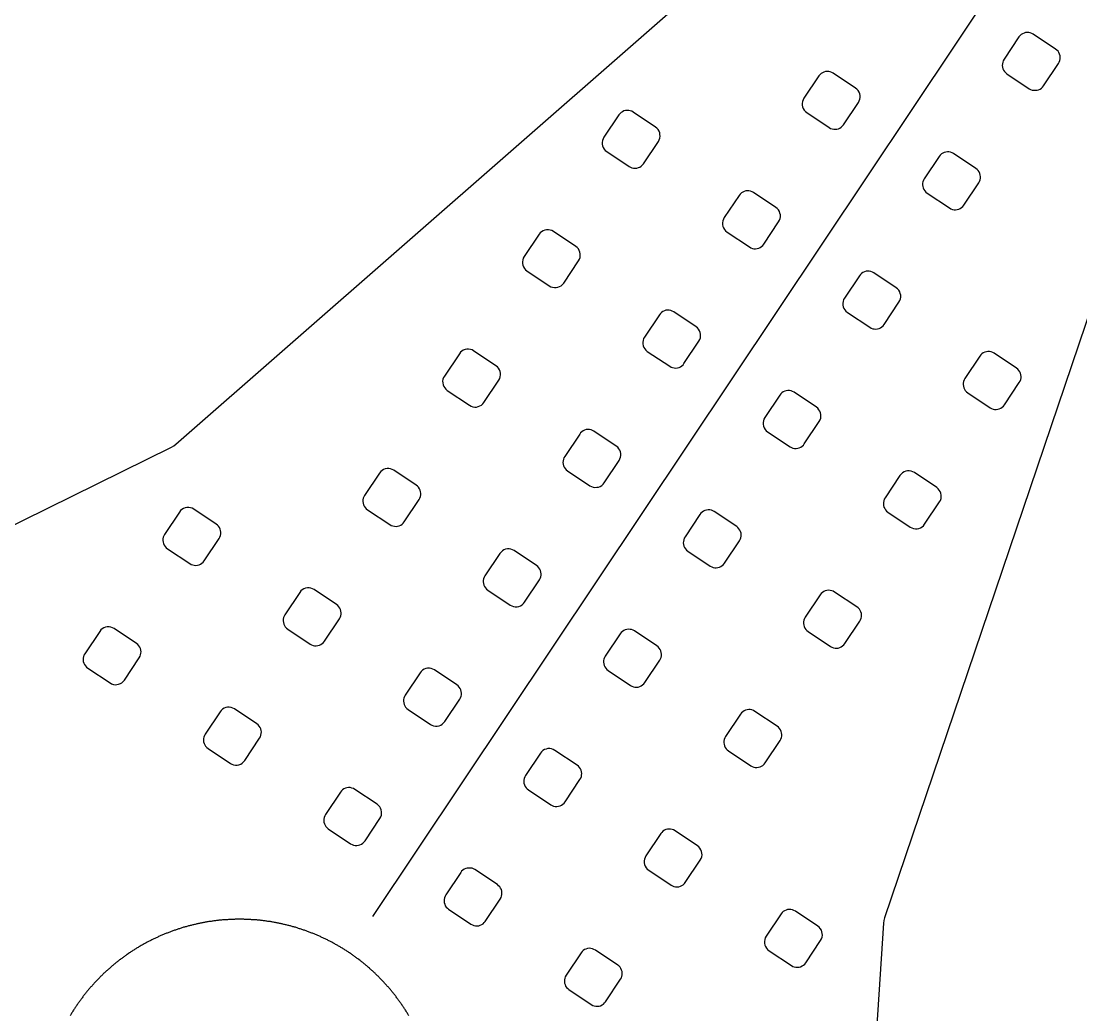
# Model space of a CAD drawing. Header units: millimetres. Extents: x -634 to 510, y -334 to 258.
# Drawn here: x 310.7 to 413.2, y 9.8 to 105.9 of the extents above; entities that cross this region are included whole.
import ezdxf

# ---------------------------------------------------------------- set-up
doc = ezdxf.new("R2010")
doc.units = ezdxf.units.MM
doc.layers.add('LED_STRIP', color=30, linetype='Continuous')
doc.layers.add('OUTLINE', color=7, linetype='Continuous')

msp = doc.modelspace()

# ---------------------------------------------------------------- linework, layer by layer
at = {"layer": 'LED_STRIP'}
msp.add_lwpolyline([(344.75, 19.33), (496.92, 247.07)], dxfattribs=at)
at = {"layer": 'OUTLINE'}
for points in [[(509.77, 241.83), (417.9, 88.88), (417.8, 88.69), (417.72, 88.49), (394.25, 19.19), (394.18, 18.94), (394.15, 18.68), (391.18, -26.66), (391.18, -26.92), (391.21, -27.18), (405.44, -98.94)], [(284.5, 44.62), (325.25, 64.72), (325.48, 64.85), (325.68, 65.01), (380.72, 113.21)], [(348.21, 9.74), (348.16, 9.81), (348.12, 9.88), (348.08, 9.95), (348.04, 10.02), (347.99, 10.09), (347.95, 10.17), (347.9, 10.24), (347.86, 10.31), (347.81, 10.38), (347.77, 10.44), (347.72, 10.51), (347.68, 10.58), (347.63, 10.65), (347.58, 10.72), (347.54, 10.79), (347.49, 10.86), (347.44, 10.93), (347.39, 10.99), (347.34, 11.06), (347.3, 11.13), (347.25, 11.2), (347.2, 11.26), (347.15, 11.33), (347.1, 11.4), (347.05, 11.46), (347, 11.53), (346.95, 11.6), (346.9, 11.66), (346.85, 11.73), (346.8, 11.79), (346.74, 11.86), (346.69, 11.92), (346.64, 11.99), (346.59, 12.05), (346.54, 12.12), (346.48, 12.18), (346.43, 12.25), (346.38, 12.31), (346.32, 12.37), (346.27, 12.44), (346.21, 12.5), (346.16, 12.56), (346.1, 12.62), (346.05, 12.69), (345.99, 12.75), (345.94, 12.81), (345.88, 12.87), (345.82, 12.93), (345.77, 12.99), (345.71, 13.05), (345.65, 13.11), (345.6, 13.17), (345.54, 13.23), (345.48, 13.29), (345.42, 13.35), (345.36, 13.41), (345.31, 13.47), (345.25, 13.53), (345.19, 13.59), (345.13, 13.65), (345.07, 13.7), (345.01, 13.76), (344.95, 13.82), (344.89, 13.88), (344.83, 13.93), (344.77, 13.99), (344.71, 14.05), (344.64, 14.1), (344.58, 14.16), (344.52, 14.21), (344.46, 14.27), (344.4, 14.32), (344.33, 14.38), (344.27, 14.43), (344.21, 14.49), (344.14, 14.54), (344.08, 14.59), (344.02, 14.65), (343.95, 14.7), (343.89, 14.75), (343.82, 14.8), (343.76, 14.86), (343.69, 14.91), (343.63, 14.96), (343.56, 15.01), (343.5, 15.06), (343.43, 15.11), (343.37, 15.16), (343.3, 15.21), (343.23, 15.26), (343.17, 15.31), (343.1, 15.36), (343.03, 15.41), (342.97, 15.46), (342.9, 15.51), (342.83, 15.56), (342.76, 15.6), (342.69, 15.65), (342.63, 15.7), (342.56, 15.75), (342.49, 15.79), (342.42, 15.84), (342.35, 15.89), (342.28, 15.93), (342.21, 15.98), (342.14, 16.02), (342.07, 16.07), (342, 16.11), (341.93, 16.16), (341.86, 16.2), (341.79, 16.24), (341.72, 16.29), (341.65, 16.33), (341.58, 16.37), (341.5, 16.41), (341.43, 16.46), (341.36, 16.5), (341.29, 16.54), (341.22, 16.58), (341.14, 16.62), (341.07, 16.66), (341, 16.7), (340.93, 16.74), (340.85, 16.78), (340.78, 16.82), (340.71, 16.86), (340.63, 16.9), (340.56, 16.94), (340.48, 16.97), (340.41, 17.01), (340.34, 17.05), (340.26, 17.09), (340.19, 17.12), (340.11, 17.16), (340.04, 17.19), (339.96, 17.23), (339.89, 17.27), (339.81, 17.3), (339.74, 17.33), (339.66, 17.37), (339.58, 17.4), (339.51, 17.44), (339.43, 17.47), (339.36, 17.5), (339.28, 17.54), (339.2, 17.57), (339.13, 17.6), (339.05, 17.63), (338.97, 17.66), (338.89, 17.69), (338.82, 17.72), (338.74, 17.75), (338.66, 17.78), (338.59, 17.81), (338.51, 17.84), (338.43, 17.87), (338.35, 17.9), (338.27, 17.93), (338.19, 17.96), (338.12, 17.98), (338.04, 18.01), (337.96, 18.04), (337.88, 18.07), (337.8, 18.09), (337.72, 18.12), (337.64, 18.14), (337.56, 18.17), (337.48, 18.19), (337.41, 18.22), (337.33, 18.24), (337.25, 18.27), (337.17, 18.29), (337.09, 18.31), (337.01, 18.33), (336.93, 18.36), (336.85, 18.38), (336.77, 18.4), (336.69, 18.42), (336.61, 18.44), (336.53, 18.46), (336.44, 18.48), (336.36, 18.5), (336.28, 18.52), (336.2, 18.54), (336.12, 18.56), (336.04, 18.58), (335.96, 18.6), (335.88, 18.62), (335.8, 18.63), (335.72, 18.65), (335.63, 18.67), (335.55, 18.68), (335.47, 18.7), (335.39, 18.72), (335.31, 18.73), (335.23, 18.75), (335.14, 18.76), (335.06, 18.77), (334.98, 18.79), (334.9, 18.8), (334.82, 18.82), (334.73, 18.83), (334.65, 18.84), (334.57, 18.85), (334.49, 18.86), (334.4, 18.88), (334.32, 18.89), (334.24, 18.9), (334.16, 18.91), (334.07, 18.92), (333.99, 18.93), (333.91, 18.94), (333.83, 18.95), (333.74, 18.95), (333.66, 18.96), (333.58, 18.97), (333.5, 18.98), (333.41, 18.98), (333.33, 18.99), (333.25, 19), (333.16, 19), (333.08, 19.01), (333, 19.01), (332.92, 19.02), (332.83, 19.02), (332.75, 19.03), (332.67, 19.03), (332.58, 19.04), (332.5, 19.04), (332.42, 19.04), (332.33, 19.04), (332.25, 19.05), (332.17, 19.05), (332.09, 19.05), (332, 19.05), (331.92, 19.05), (331.84, 19.05), (331.75, 19.05), (331.67, 19.05), (331.59, 19.05), (331.5, 19.05), (331.42, 19.05), (331.34, 19.04), (331.25, 19.04), (331.17, 19.04), (331.09, 19.04), (331, 19.03), (330.92, 19.03), (330.84, 19.02), (330.76, 19.02), (330.67, 19.01), (330.59, 19.01), (330.51, 19), (330.42, 19), (330.34, 18.99), (330.26, 18.98), (330.18, 18.98), (330.09, 18.97), (330.01, 18.96), (329.93, 18.95), (329.84, 18.95), (329.76, 18.94), (329.68, 18.93), (329.6, 18.92), (329.51, 18.91), (329.43, 18.9), (329.35, 18.89), (329.27, 18.88), (329.18, 18.86), (329.1, 18.85), (329.02, 18.84), (328.94, 18.83), (328.86, 18.82), (328.77, 18.8), (328.69, 18.79), (328.61, 18.77), (328.53, 18.76), (328.45, 18.75), (328.36, 18.73), (328.28, 18.72), (328.2, 18.7), (328.12, 18.68), (328.04, 18.67), (327.96, 18.65), (327.88, 18.63), (327.79, 18.62), (327.71, 18.6), (327.63, 18.58), (327.55, 18.56), (327.47, 18.54), (327.39, 18.52), (327.31, 18.5), (327.23, 18.48), (327.15, 18.46), (327.07, 18.44), (326.99, 18.42), (326.91, 18.4), (326.83, 18.38), (326.74, 18.36), (326.66, 18.33), (326.58, 18.31), (326.51, 18.29), (326.43, 18.27), (326.35, 18.24), (326.27, 18.22), (326.19, 18.19), (326.11, 18.17), (326.03, 18.14), (325.95, 18.12), (325.87, 18.09), (325.79, 18.07), (325.71, 18.04), (325.63, 18.01), (325.56, 17.98), (325.48, 17.96), (325.4, 17.93), (325.32, 17.9), (325.24, 17.87), (325.16, 17.84), (325.09, 17.81), (325.01, 17.78), (324.93, 17.75), (324.85, 17.72), (324.78, 17.69), (324.7, 17.66), (324.62, 17.63), (324.55, 17.6), (324.47, 17.57), (324.39, 17.54), (324.32, 17.5), (324.24, 17.47), (324.16, 17.44), (324.09, 17.4), (324.01, 17.37), (323.94, 17.33), (323.86, 17.3), (323.78, 17.27), (323.71, 17.23), (323.63, 17.19), (323.56, 17.16), (323.48, 17.12), (323.41, 17.09), (323.34, 17.05), (323.26, 17.01), (323.19, 16.97), (323.11, 16.94), (323.04, 16.9), (322.97, 16.86), (322.89, 16.82), (322.82, 16.78), (322.75, 16.74), (322.67, 16.7), (322.6, 16.66), (322.53, 16.62), (322.46, 16.58), (322.38, 16.54), (322.31, 16.5), (322.24, 16.46), (322.17, 16.41), (322.1, 16.37), (322.02, 16.33), (321.95, 16.29), (321.88, 16.24), (321.81, 16.2), (321.74, 16.16), (321.67, 16.11), (321.6, 16.07), (321.53, 16.02), (321.46, 15.98), (321.39, 15.93), (321.32, 15.89), (321.25, 15.84), (321.18, 15.79), (321.11, 15.75), (321.05, 15.7), (320.98, 15.65), (320.91, 15.6), (320.84, 15.56), (320.77, 15.51), (320.71, 15.46), (320.64, 15.41), (320.57, 15.36), (320.5, 15.31), (320.44, 15.26), (320.37, 15.21), (320.31, 15.16), (320.24, 15.11), (320.17, 15.06), (320.11, 15.01), (320.04, 14.96), (319.98, 14.91), (319.91, 14.86), (319.85, 14.8), (319.78, 14.75), (319.72, 14.7), (319.65, 14.65), (319.59, 14.59), (319.53, 14.54), (319.46, 14.49), (319.4, 14.43), (319.34, 14.38), (319.28, 14.32), (319.21, 14.27), (319.15, 14.21), (319.09, 14.16), (319.03, 14.1), (318.97, 14.05), (318.9, 13.99), (318.84, 13.93), (318.78, 13.88), (318.72, 13.82), (318.66, 13.76), (318.6, 13.7), (318.54, 13.65), (318.48, 13.59), (318.42, 13.53), (318.37, 13.47), (318.31, 13.41), (318.25, 13.35), (318.19, 13.29), (318.13, 13.23), (318.07, 13.17), (318.02, 13.11), (317.96, 13.05), (317.9, 12.99), (317.85, 12.93), (317.79, 12.87), (317.73, 12.81), (317.68, 12.75), (317.62, 12.69), (317.57, 12.62), (317.51, 12.56), (317.46, 12.5), (317.4, 12.44), (317.35, 12.37), (317.3, 12.31), (317.24, 12.25), (317.19, 12.18), (317.14, 12.12), (317.08, 12.05), (317.03, 11.99), (316.98, 11.92), (316.93, 11.86), (316.88, 11.79), (316.82, 11.73), (316.77, 11.66), (316.72, 11.6), (316.67, 11.53), (316.62, 11.46), (316.57, 11.4), (316.52, 11.33), (316.47, 11.26), (316.42, 11.2), (316.38, 11.13), (316.33, 11.06), (316.28, 10.99), (316.23, 10.93), (316.18, 10.86), (316.14, 10.79), (316.09, 10.72), (316.04, 10.65), (316, 10.58), (315.95, 10.51), (315.9, 10.44), (315.86, 10.38), (315.81, 10.31), (315.77, 10.24), (315.72, 10.17), (315.68, 10.09), (315.64, 10.02), (315.59, 9.95), (315.55, 9.88), (315.51, 9.81), (315.46, 9.74)]]:
    msp.add_lwpolyline(points, dxfattribs=at)
for points in [[(405.64, 101.65), (405.66, 101.49), (405.7, 101.34), (405.77, 101.2), (405.85, 101.07), (405.96, 100.96), (406.08, 100.86), (408.24, 99.41), (408.38, 99.34), (408.53, 99.28), (408.68, 99.25), (408.84, 99.25), (409, 99.26), (409.15, 99.31), (409.29, 99.37), (409.42, 99.46), (409.53, 99.57), (409.63, 99.69), (411.08, 101.85), (411.15, 101.99), (411.21, 102.14), (411.24, 102.29), (411.24, 102.45), (411.23, 102.6), (411.18, 102.75), (411.12, 102.9), (411.03, 103.03), (410.92, 103.14), (410.8, 103.24), (408.64, 104.68), (408.5, 104.76), (408.35, 104.81), (408.2, 104.84), (408.04, 104.85), (407.89, 104.83), (407.74, 104.79), (407.59, 104.72), (407.46, 104.64), (407.35, 104.53), (407.25, 104.41), (405.81, 102.25), (405.73, 102.11), (405.68, 101.96), (405.65, 101.81), (405.64, 101.65)], [(386.29, 97.81), (386.32, 97.64), (386.38, 97.48), (386.47, 97.33), (386.59, 97.2), (386.73, 97.09), (388.89, 95.64), (389.02, 95.57), (389.17, 95.51), (389.33, 95.48), (389.48, 95.48), (389.64, 95.49), (389.79, 95.54), (389.93, 95.6), (390.06, 95.69), (390.18, 95.8), (390.27, 95.92), (391.72, 98.08), (391.8, 98.23), (391.86, 98.4), (391.89, 98.57), (391.88, 98.75), (391.85, 98.92), (391.78, 99.08), (391.69, 99.23), (391.58, 99.36), (391.44, 99.47), (389.28, 100.91), (389.14, 100.99), (389, 101.04), (388.84, 101.07), (388.69, 101.08), (388.53, 101.06), (388.38, 101.02), (388.24, 100.95), (388.11, 100.87), (387.99, 100.76), (387.89, 100.64), (386.45, 98.48), (386.37, 98.32), (386.31, 98.16), (386.28, 97.99), (386.29, 97.81)], [(366.93, 94.21), (366.93, 94.04), (366.96, 93.87), (367.03, 93.71), (367.12, 93.56), (367.23, 93.43), (367.37, 93.32), (369.53, 91.87), (369.67, 91.8), (369.81, 91.74), (369.97, 91.71), (370.13, 91.71), (370.28, 91.72), (370.43, 91.77), (370.57, 91.83), (370.71, 91.92), (370.82, 92.03), (370.92, 92.15), (372.36, 94.31), (372.45, 94.46), (372.5, 94.63), (372.53, 94.8), (372.52, 94.98), (372.49, 95.15), (372.43, 95.31), (372.34, 95.46), (372.22, 95.59), (372.09, 95.7), (369.92, 97.14), (369.79, 97.22), (369.64, 97.27), (369.49, 97.3), (369.33, 97.31), (369.17, 97.29), (369.02, 97.25), (368.88, 97.18), (368.75, 97.1), (368.63, 96.99), (368.54, 96.87), (367.09, 94.71), (367.01, 94.55), (366.95, 94.39), (366.93, 94.21)], [(397.94, 89.95), (397.98, 89.8), (398.05, 89.65), (398.14, 89.52), (398.24, 89.41), (398.37, 89.31), (400.53, 87.87), (400.67, 87.79), (400.81, 87.73), (400.97, 87.7), (401.12, 87.7), (401.28, 87.72), (401.43, 87.76), (401.57, 87.82), (401.7, 87.91), (401.82, 88.02), (401.92, 88.14), (403.36, 90.3), (403.44, 90.44), (403.49, 90.59), (403.52, 90.74), (403.53, 90.9), (403.51, 91.05), (403.47, 91.21), (403.4, 91.35), (403.31, 91.48), (403.21, 91.59), (403.08, 91.69), (400.92, 93.13), (400.79, 93.21), (400.64, 93.27), (400.48, 93.3), (400.33, 93.3), (400.17, 93.28), (400.02, 93.24), (399.88, 93.18), (399.75, 93.09), (399.63, 92.98), (399.53, 92.86), (398.09, 90.7), (398.01, 90.56), (397.96, 90.41), (397.93, 90.26), (397.92, 90.1), (397.94, 89.95)], [(378.57, 86.44), (378.57, 86.26), (378.61, 86.09), (378.67, 85.93), (378.76, 85.78), (378.87, 85.65), (379.01, 85.54), (381.17, 84.1), (381.31, 84.02), (381.46, 83.96), (381.61, 83.93), (381.77, 83.93), (381.92, 83.95), (382.07, 83.99), (382.22, 84.05), (382.35, 84.14), (382.46, 84.25), (382.56, 84.37), (384, 86.53), (384.09, 86.69), (384.14, 86.85), (384.17, 87.02), (384.17, 87.2), (384.13, 87.37), (384.07, 87.53), (383.98, 87.68), (383.86, 87.81), (383.73, 87.92), (381.57, 89.36), (381.43, 89.44), (381.28, 89.5), (381.13, 89.53), (380.97, 89.53), (380.81, 89.51), (380.66, 89.47), (380.52, 89.41), (380.39, 89.32), (380.28, 89.21), (380.18, 89.09), (378.73, 86.93), (378.65, 86.77), (378.59, 86.61), (378.57, 86.44)], [(359.21, 82.49), (359.25, 82.32), (359.31, 82.16), (359.4, 82.01), (359.52, 81.88), (359.65, 81.77), (361.81, 80.33), (361.97, 80.24), (362.13, 80.19), (362.3, 80.16), (362.48, 80.16), (362.65, 80.2), (362.81, 80.26), (362.96, 80.35), (363.09, 80.47), (363.2, 80.6), (364.65, 82.76), (364.73, 82.92), (364.79, 83.08), (364.81, 83.25), (364.81, 83.43), (364.77, 83.6), (364.71, 83.76), (364.62, 83.91), (364.51, 84.04), (364.37, 84.15), (362.21, 85.59), (362.06, 85.68), (361.89, 85.73), (361.72, 85.76), (361.54, 85.76), (361.37, 85.72), (361.21, 85.66), (361.06, 85.57), (360.93, 85.45), (360.82, 85.32), (359.38, 83.16), (359.29, 83), (359.24, 82.84), (359.21, 82.67), (359.21, 82.49)], [(390.21, 78.48), (390.25, 78.31), (390.31, 78.15), (390.4, 78), (390.51, 77.87), (390.65, 77.76), (392.81, 76.32), (392.95, 76.24), (393.1, 76.19), (393.25, 76.16), (393.41, 76.15), (393.56, 76.17), (393.71, 76.21), (393.86, 76.28), (393.99, 76.36), (394.1, 76.47), (394.2, 76.59), (395.64, 78.76), (395.73, 78.91), (395.78, 79.07), (395.81, 79.25), (395.81, 79.42), (395.77, 79.59), (395.71, 79.75), (395.62, 79.9), (395.5, 80.03), (395.37, 80.14), (393.21, 81.59), (393.07, 81.66), (392.92, 81.72), (392.77, 81.75), (392.61, 81.75), (392.46, 81.74), (392.3, 81.69), (392.16, 81.63), (392.03, 81.54), (391.92, 81.43), (391.82, 81.31), (390.37, 79.15), (390.29, 79), (390.23, 78.83), (390.21, 78.66), (390.21, 78.48)], [(370.85, 74.89), (370.85, 74.71), (370.89, 74.54), (370.95, 74.38), (371.04, 74.23), (371.16, 74.1), (371.29, 73.99), (373.46, 72.55), (373.59, 72.47), (373.74, 72.42), (373.89, 72.39), (374.05, 72.38), (374.21, 72.4), (374.36, 72.44), (374.5, 72.51), (374.63, 72.59), (374.75, 72.7), (374.84, 72.82), (376.29, 74.99), (376.37, 75.14), (376.43, 75.3), (376.45, 75.48), (376.45, 75.65), (376.42, 75.82), (376.35, 75.98), (376.26, 76.13), (376.15, 76.26), (376.01, 76.37), (373.85, 77.82), (373.71, 77.89), (373.56, 77.95), (373.41, 77.98), (373.25, 77.98), (373.1, 77.97), (372.95, 77.92), (372.8, 77.86), (372.67, 77.77), (372.56, 77.66), (372.46, 77.54), (371.02, 75.38), (370.93, 75.23), (370.88, 75.06), (370.85, 74.89)], [(351.49, 71.12), (351.5, 70.94), (351.53, 70.77), (351.6, 70.61), (351.69, 70.46), (351.8, 70.33), (351.94, 70.22), (354.1, 68.78), (354.25, 68.69), (354.42, 68.64), (354.59, 68.61), (354.76, 68.61), (354.93, 68.65), (355.1, 68.71), (355.25, 68.8), (355.38, 68.92), (355.49, 69.05), (356.93, 71.21), (357.01, 71.37), (357.07, 71.53), (357.1, 71.71), (357.09, 71.88), (357.06, 72.05), (357, 72.21), (356.9, 72.36), (356.79, 72.49), (356.65, 72.6), (354.49, 74.05), (354.34, 74.13), (354.17, 74.19), (354, 74.21), (353.83, 74.21), (353.66, 74.17), (353.49, 74.11), (353.35, 74.02), (353.21, 73.91), (353.11, 73.77), (351.66, 71.61), (351.58, 71.46), (351.52, 71.29), (351.49, 71.12)], [(401.85, 70.78), (401.87, 70.62), (401.91, 70.47), (401.97, 70.33), (402.06, 70.2), (402.17, 70.08), (402.29, 69.98), (404.45, 68.54), (404.59, 68.46), (404.74, 68.41), (404.89, 68.38), (405.05, 68.37), (405.2, 68.39), (405.35, 68.43), (405.5, 68.5), (405.63, 68.59), (405.74, 68.69), (405.84, 68.82), (407.28, 70.98), (407.36, 71.11), (407.42, 71.26), (407.45, 71.42), (407.45, 71.57), (407.43, 71.73), (407.39, 71.88), (407.33, 72.02), (407.24, 72.15), (407.13, 72.27), (407.01, 72.36), (404.85, 73.81), (404.71, 73.89), (404.56, 73.94), (404.41, 73.97), (404.25, 73.98), (404.1, 73.96), (403.94, 73.92), (403.8, 73.85), (403.67, 73.76), (403.56, 73.66), (403.46, 73.53), (402.01, 71.37), (401.94, 71.23), (401.88, 71.09), (401.85, 70.93), (401.85, 70.78)], [(382.49, 67.11), (382.5, 66.94), (382.53, 66.77), (382.59, 66.6), (382.68, 66.45), (382.8, 66.32), (382.93, 66.21), (385.1, 64.77), (385.23, 64.69), (385.38, 64.64), (385.53, 64.61), (385.69, 64.6), (385.85, 64.62), (386, 64.66), (386.14, 64.73), (386.27, 64.82), (386.39, 64.92), (386.48, 65.05), (387.93, 67.21), (388.01, 67.36), (388.07, 67.52), (388.09, 67.7), (388.09, 67.87), (388.06, 68.04), (387.99, 68.2), (387.9, 68.35), (387.79, 68.49), (387.65, 68.59), (385.49, 70.04), (385.35, 70.12), (385.21, 70.17), (385.05, 70.2), (384.89, 70.21), (384.74, 70.19), (384.59, 70.15), (384.45, 70.08), (384.31, 69.99), (384.2, 69.89), (384.1, 69.76), (382.66, 67.6), (382.57, 67.45), (382.52, 67.28), (382.49, 67.11)], [(363.15, 63.08), (363.19, 62.93), (363.26, 62.79), (363.35, 62.66), (363.45, 62.54), (363.58, 62.44), (365.74, 61), (365.89, 60.92), (366.06, 60.86), (366.23, 60.83), (366.4, 60.84), (366.57, 60.87), (366.74, 60.93), (366.89, 61.02), (367.02, 61.14), (367.13, 61.28), (368.57, 63.44), (368.65, 63.59), (368.71, 63.75), (368.74, 63.93), (368.73, 64.1), (368.7, 64.27), (368.64, 64.43), (368.55, 64.58), (368.43, 64.71), (368.29, 64.82), (366.13, 66.27), (366, 66.35), (365.85, 66.4), (365.69, 66.43), (365.54, 66.44), (365.38, 66.42), (365.23, 66.38), (365.09, 66.31), (364.96, 66.22), (364.84, 66.12), (364.75, 65.99), (363.3, 63.83), (363.22, 63.69), (363.17, 63.55), (363.14, 63.39), (363.13, 63.24), (363.15, 63.08)], [(343.8, 59.31), (343.84, 59.16), (343.9, 59.02), (343.99, 58.89), (344.1, 58.77), (344.22, 58.67), (346.38, 57.23), (346.52, 57.15), (346.67, 57.1), (346.82, 57.07), (346.98, 57.06), (347.13, 57.08), (347.28, 57.12), (347.43, 57.19), (347.56, 57.28), (347.67, 57.38), (347.77, 57.5), (349.21, 59.67), (349.29, 59.8), (349.34, 59.95), (349.38, 60.1), (349.38, 60.26), (349.36, 60.42), (349.32, 60.57), (349.25, 60.71), (349.17, 60.84), (349.06, 60.96), (348.94, 61.05), (346.78, 62.5), (346.62, 62.58), (346.46, 62.64), (346.29, 62.66), (346.11, 62.66), (345.94, 62.63), (345.78, 62.56), (345.63, 62.47), (345.5, 62.36), (345.39, 62.22), (343.94, 60.06), (343.87, 59.92), (343.81, 59.78), (343.78, 59.62), (343.78, 59.47), (343.8, 59.31)], [(394.15, 59.07), (394.19, 58.92), (394.26, 58.78), (394.34, 58.65), (394.45, 58.53), (394.57, 58.44), (396.74, 56.99), (396.89, 56.91), (397.05, 56.85), (397.23, 56.82), (397.4, 56.83), (397.57, 56.86), (397.73, 56.93), (397.88, 57.02), (398.01, 57.13), (398.12, 57.27), (399.57, 59.43), (399.65, 59.58), (399.71, 59.75), (399.73, 59.92), (399.73, 60.09), (399.7, 60.26), (399.63, 60.43), (399.54, 60.58), (399.43, 60.71), (399.29, 60.82), (397.13, 62.26), (396.98, 62.34), (396.81, 62.4), (396.64, 62.43), (396.47, 62.42), (396.29, 62.39), (396.13, 62.33), (395.98, 62.24), (395.85, 62.12), (395.74, 61.98), (394.3, 59.82), (394.22, 59.69), (394.17, 59.54), (394.14, 59.38), (394.13, 59.23), (394.15, 59.07)], [(324.42, 55.7), (324.44, 55.54), (324.48, 55.39), (324.55, 55.25), (324.63, 55.12), (324.74, 55), (324.86, 54.9), (327.03, 53.46), (327.16, 53.38), (327.31, 53.33), (327.46, 53.3), (327.62, 53.29), (327.78, 53.31), (327.93, 53.35), (328.07, 53.42), (328.2, 53.5), (328.32, 53.61), (328.41, 53.73), (329.86, 55.9), (329.93, 56.03), (329.99, 56.18), (330.02, 56.33), (330.02, 56.49), (330.01, 56.65), (329.96, 56.8), (329.9, 56.94), (329.81, 57.07), (329.7, 57.19), (329.58, 57.28), (327.42, 58.73), (327.27, 58.81), (327.1, 58.87), (326.93, 58.89), (326.75, 58.89), (326.58, 58.86), (326.42, 58.79), (326.27, 58.7), (326.14, 58.59), (326.03, 58.45), (324.59, 56.29), (324.51, 56.15), (324.46, 56.01), (324.43, 55.85), (324.42, 55.7)], [(374.79, 55.3), (374.84, 55.15), (374.9, 55.01), (374.99, 54.88), (375.09, 54.76), (375.22, 54.67), (377.38, 53.22), (377.52, 53.14), (377.66, 53.09), (377.82, 53.06), (377.97, 53.05), (378.13, 53.07), (378.28, 53.11), (378.42, 53.18), (378.55, 53.27), (378.67, 53.37), (378.77, 53.5), (380.21, 55.66), (380.29, 55.8), (380.34, 55.94), (380.37, 56.1), (380.38, 56.25), (380.36, 56.41), (380.32, 56.56), (380.25, 56.7), (380.16, 56.83), (380.06, 56.95), (379.94, 57.05), (377.77, 58.49), (377.64, 58.57), (377.49, 58.62), (377.34, 58.65), (377.18, 58.66), (377.02, 58.64), (376.87, 58.6), (376.73, 58.53), (376.6, 58.44), (376.48, 58.34), (376.39, 58.21), (374.94, 56.05), (374.87, 55.92), (374.81, 55.77), (374.78, 55.61), (374.77, 55.46), (374.79, 55.3)], [(355.42, 51.69), (355.44, 51.53), (355.48, 51.38), (355.54, 51.24), (355.63, 51.11), (355.74, 50.99), (355.86, 50.9), (358.02, 49.45), (358.18, 49.37), (358.34, 49.31), (358.51, 49.28), (358.69, 49.29), (358.86, 49.32), (359.02, 49.39), (359.17, 49.48), (359.3, 49.59), (359.41, 49.73), (360.85, 51.89), (360.93, 52.03), (360.99, 52.17), (361.02, 52.33), (361.02, 52.48), (361, 52.64), (360.96, 52.79), (360.9, 52.93), (360.81, 53.06), (360.7, 53.18), (360.58, 53.28), (358.42, 54.72), (358.26, 54.8), (358.1, 54.86), (357.93, 54.89), (357.75, 54.88), (357.58, 54.85), (357.42, 54.79), (357.27, 54.7), (357.14, 54.58), (357.03, 54.44), (355.58, 52.28), (355.51, 52.15), (355.45, 52), (355.42, 51.84), (355.42, 51.69)], [(336.06, 47.92), (336.08, 47.76), (336.12, 47.61), (336.19, 47.47), (336.27, 47.34), (336.38, 47.22), (336.5, 47.13), (338.67, 45.68), (338.8, 45.6), (338.95, 45.55), (339.1, 45.52), (339.26, 45.51), (339.42, 45.53), (339.57, 45.57), (339.71, 45.64), (339.84, 45.73), (339.96, 45.83), (340.05, 45.96), (341.5, 48.12), (341.57, 48.26), (341.63, 48.4), (341.66, 48.56), (341.67, 48.71), (341.65, 48.87), (341.6, 49.02), (341.54, 49.16), (341.45, 49.29), (341.34, 49.41), (341.22, 49.51), (339.06, 50.95), (338.91, 51.03), (338.74, 51.09), (338.57, 51.12), (338.4, 51.11), (338.22, 51.08), (338.06, 51.02), (337.91, 50.92), (337.78, 50.81), (337.67, 50.67), (336.23, 48.51), (336.15, 48.38), (336.1, 48.23), (336.07, 48.07), (336.06, 47.92)], [(386.41, 47.68), (386.43, 47.52), (386.48, 47.37), (386.54, 47.23), (386.63, 47.1), (386.73, 46.98), (386.86, 46.89), (389.02, 45.44), (389.16, 45.37), (389.3, 45.31), (389.46, 45.28), (389.61, 45.28), (389.77, 45.29), (389.92, 45.34), (390.06, 45.4), (390.19, 45.49), (390.31, 45.6), (390.41, 45.72), (391.85, 47.88), (391.93, 48.02), (391.98, 48.17), (392.01, 48.32), (392.02, 48.48), (392, 48.63), (391.96, 48.78), (391.89, 48.93), (391.81, 49.06), (391.7, 49.17), (391.58, 49.27), (389.41, 50.71), (389.28, 50.79), (389.13, 50.84), (388.98, 50.87), (388.82, 50.88), (388.66, 50.86), (388.51, 50.82), (388.37, 50.75), (388.24, 50.67), (388.12, 50.56), (388.03, 50.44), (386.58, 48.27), (386.51, 48.14), (386.45, 47.99), (386.42, 47.84), (386.41, 47.68)], [(316.72, 43.99), (316.76, 43.84), (316.83, 43.7), (316.92, 43.57), (317.02, 43.45), (317.15, 43.36), (319.31, 41.91), (319.46, 41.83), (319.63, 41.77), (319.8, 41.74), (319.97, 41.75), (320.14, 41.78), (320.31, 41.85), (320.46, 41.94), (320.59, 42.05), (320.7, 42.19), (322.14, 44.35), (322.22, 44.49), (322.27, 44.63), (322.3, 44.79), (322.31, 44.94), (322.29, 45.1), (322.25, 45.25), (322.18, 45.39), (322.09, 45.52), (321.99, 45.64), (321.86, 45.74), (319.7, 47.18), (319.55, 47.26), (319.38, 47.32), (319.21, 47.35), (319.04, 47.34), (318.87, 47.31), (318.7, 47.25), (318.56, 47.15), (318.42, 47.04), (318.32, 46.9), (316.87, 44.74), (316.79, 44.61), (316.74, 44.46), (316.71, 44.3), (316.7, 44.15), (316.72, 43.99)], [(367.06, 43.91), (367.08, 43.75), (367.12, 43.6), (367.18, 43.46), (367.27, 43.33), (367.38, 43.21), (367.5, 43.12), (369.66, 41.67), (369.8, 41.6), (369.95, 41.54), (370.1, 41.51), (370.26, 41.51), (370.41, 41.52), (370.56, 41.57), (370.71, 41.63), (370.84, 41.72), (370.95, 41.83), (371.05, 41.95), (372.49, 44.11), (372.57, 44.25), (372.63, 44.39), (372.66, 44.55), (372.66, 44.71), (372.64, 44.86), (372.6, 45.01), (372.54, 45.15), (372.45, 45.29), (372.34, 45.4), (372.22, 45.5), (370.06, 46.94), (369.92, 47.02), (369.77, 47.07), (369.62, 47.1), (369.46, 47.11), (369.31, 47.09), (369.16, 47.05), (369.01, 46.98), (368.88, 46.9), (368.77, 46.79), (368.67, 46.67), (367.23, 44.5), (367.15, 44.37), (367.09, 44.22), (367.06, 44.07), (367.06, 43.91)], [(347.72, 39.98), (347.76, 39.83), (347.83, 39.69), (347.91, 39.56), (348.02, 39.44), (348.14, 39.35), (350.31, 37.9), (350.46, 37.82), (350.62, 37.76), (350.8, 37.74), (350.97, 37.74), (351.14, 37.77), (351.3, 37.84), (351.45, 37.93), (351.58, 38.04), (351.69, 38.18), (353.14, 40.34), (353.21, 40.48), (353.27, 40.62), (353.3, 40.78), (353.31, 40.94), (353.29, 41.09), (353.24, 41.24), (353.18, 41.38), (353.09, 41.52), (352.99, 41.63), (352.86, 41.73), (350.7, 43.17), (350.55, 43.26), (350.38, 43.31), (350.21, 43.34), (350.04, 43.33), (349.86, 43.3), (349.7, 43.24), (349.55, 43.15), (349.42, 43.03), (349.31, 42.9), (347.87, 40.73), (347.79, 40.6), (347.74, 40.45), (347.71, 40.3), (347.7, 40.14), (347.72, 39.98)], [(328.34, 36.37), (328.36, 36.21), (328.41, 36.06), (328.47, 35.92), (328.56, 35.79), (328.66, 35.67), (328.79, 35.58), (330.95, 34.13), (331.1, 34.05), (331.27, 33.99), (331.44, 33.97), (331.61, 33.97), (331.78, 34), (331.95, 34.07), (332.1, 34.16), (332.23, 34.27), (332.34, 34.41), (333.78, 36.57), (333.86, 36.71), (333.91, 36.85), (333.94, 37.01), (333.95, 37.17), (333.93, 37.32), (333.89, 37.47), (333.82, 37.61), (333.73, 37.74), (333.63, 37.86), (333.51, 37.96), (331.34, 39.4), (331.19, 39.49), (331.03, 39.54), (330.85, 39.57), (330.68, 39.56), (330.51, 39.53), (330.35, 39.47), (330.2, 39.38), (330.07, 39.26), (329.96, 39.13), (328.51, 36.96), (328.44, 36.83), (328.38, 36.68), (328.35, 36.53), (328.34, 36.37)], [(378.72, 35.98), (378.76, 35.82), (378.83, 35.68), (378.91, 35.55), (379.02, 35.44), (379.14, 35.34), (381.3, 33.9), (381.44, 33.82), (381.59, 33.76), (381.74, 33.73), (381.9, 33.73), (382.05, 33.75), (382.21, 33.79), (382.35, 33.85), (382.48, 33.94), (382.59, 34.05), (382.69, 34.17), (384.14, 36.33), (384.21, 36.47), (384.27, 36.62), (384.3, 36.77), (384.3, 36.93), (384.28, 37.08), (384.24, 37.23), (384.18, 37.38), (384.09, 37.51), (383.98, 37.62), (383.86, 37.72), (381.7, 39.16), (381.56, 39.24), (381.41, 39.3), (381.26, 39.33), (381.1, 39.33), (380.95, 39.31), (380.8, 39.27), (380.65, 39.21), (380.52, 39.12), (380.41, 39.01), (380.31, 38.89), (378.87, 36.73), (378.79, 36.59), (378.74, 36.44), (378.7, 36.29), (378.7, 36.13), (378.72, 35.98)], [(359.36, 32.21), (359.4, 32.05), (359.47, 31.91), (359.56, 31.78), (359.66, 31.67), (359.79, 31.57), (361.95, 30.12), (362.08, 30.05), (362.23, 29.99), (362.38, 29.96), (362.54, 29.96), (362.7, 29.98), (362.85, 30.02), (362.99, 30.08), (363.12, 30.17), (363.24, 30.28), (363.33, 30.4), (364.78, 32.56), (364.86, 32.7), (364.91, 32.85), (364.94, 33), (364.95, 33.16), (364.93, 33.31), (364.89, 33.46), (364.82, 33.61), (364.73, 33.74), (364.63, 33.85), (364.5, 33.95), (362.34, 35.39), (362.19, 35.48), (362.02, 35.53), (361.85, 35.56), (361.68, 35.56), (361.51, 35.52), (361.34, 35.46), (361.19, 35.37), (361.06, 35.25), (360.95, 35.12), (359.51, 32.96), (359.43, 32.82), (359.38, 32.67), (359.35, 32.52), (359.34, 32.36), (359.36, 32.21)], [(339.98, 28.59), (340, 28.44), (340.05, 28.28), (340.11, 28.14), (340.2, 28.01), (340.31, 27.9), (340.43, 27.8), (342.59, 26.35), (342.73, 26.28), (342.87, 26.22), (343.03, 26.19), (343.18, 26.19), (343.34, 26.21), (343.49, 26.25), (343.63, 26.31), (343.76, 26.4), (343.88, 26.51), (343.98, 26.63), (345.42, 28.79), (345.51, 28.95), (345.56, 29.11), (345.59, 29.28), (345.58, 29.46), (345.55, 29.63), (345.49, 29.79), (345.4, 29.94), (345.28, 30.07), (345.15, 30.18), (342.98, 31.62), (342.85, 31.7), (342.7, 31.75), (342.55, 31.79), (342.39, 31.79), (342.23, 31.77), (342.08, 31.73), (341.94, 31.66), (341.81, 31.58), (341.69, 31.47), (341.6, 31.35), (340.15, 29.19), (340.08, 29.05), (340.02, 28.9), (339.99, 28.75), (339.98, 28.59)], [(370.98, 24.69), (370.99, 24.51), (371.02, 24.34), (371.08, 24.18), (371.17, 24.03), (371.29, 23.9), (371.43, 23.79), (373.59, 22.35), (373.72, 22.27), (373.87, 22.22), (374.03, 22.19), (374.18, 22.18), (374.34, 22.2), (374.49, 22.24), (374.63, 22.31), (374.76, 22.39), (374.88, 22.5), (374.97, 22.62), (376.42, 24.78), (376.5, 24.94), (376.56, 25.1), (376.59, 25.27), (376.58, 25.45), (376.55, 25.62), (376.48, 25.78), (376.39, 25.93), (376.28, 26.06), (376.14, 26.17), (373.98, 27.62), (373.84, 27.69), (373.7, 27.75), (373.54, 27.78), (373.39, 27.78), (373.23, 27.77), (373.08, 27.72), (372.94, 27.66), (372.81, 27.57), (372.69, 27.46), (372.59, 27.34), (371.15, 25.18), (371.07, 25.03), (371.01, 24.86), (370.98, 24.69)], [(351.63, 20.81), (351.64, 20.66), (351.69, 20.51), (351.75, 20.36), (351.84, 20.23), (351.95, 20.12), (352.07, 20.02), (354.23, 18.58), (354.37, 18.5), (354.51, 18.45), (354.67, 18.42), (354.83, 18.41), (354.98, 18.43), (355.13, 18.47), (355.27, 18.54), (355.41, 18.62), (355.52, 18.73), (355.62, 18.85), (357.06, 21.01), (357.14, 21.15), (357.19, 21.3), (357.22, 21.45), (357.23, 21.61), (357.21, 21.76), (357.17, 21.92), (357.1, 22.06), (357.02, 22.19), (356.91, 22.3), (356.79, 22.4), (354.62, 23.85), (354.49, 23.92), (354.34, 23.98), (354.19, 24.01), (354.03, 24.01), (353.87, 24), (353.72, 23.95), (353.58, 23.89), (353.45, 23.8), (353.33, 23.69), (353.24, 23.57), (351.79, 21.41), (351.72, 21.27), (351.66, 21.12), (351.63, 20.97), (351.63, 20.81)], [(382.62, 16.91), (382.63, 16.74), (382.66, 16.56), (382.72, 16.4), (382.82, 16.25), (382.93, 16.12), (383.07, 16.01), (385.23, 14.57), (385.36, 14.49), (385.51, 14.44), (385.67, 14.41), (385.82, 14.4), (385.98, 14.42), (386.13, 14.46), (386.27, 14.53), (386.4, 14.61), (386.52, 14.72), (386.62, 14.84), (388.06, 17.01), (388.14, 17.16), (388.2, 17.32), (388.23, 17.5), (388.22, 17.67), (388.19, 17.84), (388.13, 18), (388.03, 18.15), (387.92, 18.28), (387.78, 18.39), (385.62, 19.84), (385.48, 19.91), (385.34, 19.97), (385.18, 20), (385.03, 20.01), (384.87, 19.99), (384.72, 19.94), (384.58, 19.88), (384.45, 19.79), (384.33, 19.69), (384.23, 19.56), (382.79, 17.4), (382.71, 17.25), (382.65, 17.08), (382.62, 16.91)], [(363.28, 12.88), (363.33, 12.73), (363.39, 12.59), (363.48, 12.46), (363.59, 12.34), (363.71, 12.24), (365.87, 10.8), (366.01, 10.72), (366.16, 10.67), (366.31, 10.64), (366.47, 10.63), (366.62, 10.65), (366.77, 10.69), (366.92, 10.76), (367.05, 10.84), (367.16, 10.95), (367.26, 11.07), (368.7, 13.24), (368.78, 13.37), (368.83, 13.52), (368.86, 13.67), (368.87, 13.83), (368.85, 13.99), (368.81, 14.14), (368.74, 14.28), (368.66, 14.41), (368.55, 14.53), (368.43, 14.62), (366.27, 16.07), (366.13, 16.14), (365.98, 16.2), (365.83, 16.23), (365.67, 16.24), (365.51, 16.22), (365.36, 16.17), (365.22, 16.11), (365.09, 16.02), (364.98, 15.92), (364.88, 15.79), (363.43, 13.63), (363.36, 13.49), (363.3, 13.35), (363.27, 13.19), (363.27, 13.04), (363.28, 12.88)]]:
    msp.add_lwpolyline(points, close=True, dxfattribs=at)

doc.saveas('drawing.dxf')
